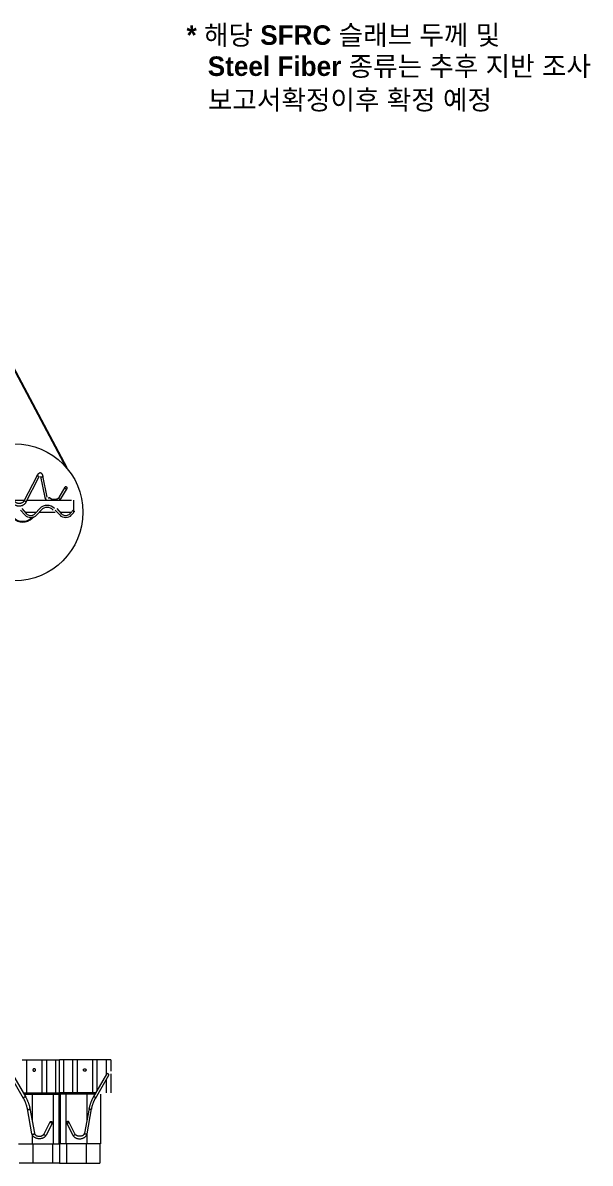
# Model space of a CAD drawing. Header units: millimetres. Extents: x 8743 to 322652, y 10189 to 229505.
# Drawn here: x 281943 to 322612, y 120414 to 202225 of the extents above; entities that cross this region are included whole.
import ezdxf

# ---------------------------------------------------------------- set-up
doc = ezdxf.new("R2010")
doc.units = ezdxf.units.MM
doc.header["$LTSCALE"] = 300
doc.header["$MEASUREMENT"] = 0
doc.layers.get('0').update_dxf_attribs({"color": 8, "linetype": 'CONTINUOUS'})
doc.layers.add('A-ANNO-TEXT1', color=7, linetype='CONTINUOUS')
doc.layers.add('LGA CG', color=8, linetype='CONTINUOUS', lineweight=20)
doc.styles.add('2020음성 1차', font='나눔고딕Bold.ttf')

msp = doc.modelspace()

# ---------------------------------------------------------------- linework, layer by layer
at = {"color": 7, "linetype": 'Continuous', "lineweight": 15}
for p, q in [((282941.1, 169712.9), (282009.3, 167900.9)), ((282163.7, 167821.5), (283095.5, 169633.5)), ((283209.9, 169679.9), (283524.4, 168164.3)), ((283694.4, 168199.5), (283379.9, 169715.2)), ((284965.5, 168908.4), (284527.1, 168161.4)), ((284676.8, 168073.6), (285115.2, 168820.6)), ((284970.2, 168915), (284960.6, 168896.2)), ((284960.6, 168896.2), (284960.6, 168873.5)), ((284960.6, 168873.5), (284970.2, 168849.7)), ((284988.3, 168927.8), (284970.2, 168915)), ((284970.2, 168849.7), (284988.3, 168827.8)), ((285012.6, 168932.9), (284988.3, 168927.8)), ((284988.3, 168827.8), (285012.6, 168810.2)), ((285040.3, 168929.8), (285012.6, 168932.9)), ((285012.6, 168810.2), (285040.3, 168799.2)), ((285068, 168918.8), (285040.3, 168929.8)), ((285040.3, 168799.2), (285068, 168796.1)), ((285092.4, 168901.2), (285068, 168918.8)), ((285068, 168796.1), (285092.4, 168801.2)), ((285110.4, 168879.3), (285092.4, 168901.2)), ((285092.4, 168801.2), (285110.4, 168814)), ((285120, 168855.5), (285110.4, 168879.3)), ((285110.4, 168814), (285120, 168832.8)), ((285120, 168832.8), (285120, 168855.5)), ((281330.8, 167980.2), (282050.1, 167980.2)), ((282245.3, 167980.2), (285443.5, 167980.2)), ((285601.3, 167311.6), (285601.3, 167980.2)), ((281764.2, 167272.3), (282085, 166923.2)), ((281870.7, 167370.2), (282191.5, 167021.1)), ((282107.8, 167112.2), (282914.4, 167112.2)), ((282830.7, 167021.1), (283151.5, 167370.2)), ((282937.2, 166923.2), (283258, 167272.3)), ((283110.9, 167112.2), (284257.3, 167112.2)), ((284268, 167272.3), (284588.8, 166923.2)), ((284374.5, 167370.2), (284695.3, 167021.1)), ((284611.6, 167112.2), (285418.2, 167112.2)), ((285334.4, 167021.1), (285601.3, 167311.6)), ((285440.9, 166923.2), (285601.3, 167097.8)), ((285601.3, 167097.8), (285601.3, 167311.6)), ((285601.3, 167216.2), (285645.6, 167174.7)), ((285601.3, 167136.9), (285606.1, 167132.5)), ((285645.6, 167174.7), (285606.1, 167132.5)), ((282581.7, 166724.6), (282601.5, 166743.2)), ((282621.2, 166682.4), (282720.6, 166775.4)), ((281884, 127840.7), (282213.4, 127840.7)), ((282213.4, 127840.7), (282213.4, 125464.3)), ((282213.4, 127840.7), (283307, 127840.7)), ((283307, 127840.7), (283307, 125464.3)), ((283307, 127840.7), (283636.4, 127840.7)), ((283636.4, 127840.7), (283636.4, 125464.3)), ((283636.4, 127840.7), (284292.5, 127840.7)), ((284292.5, 127840.7), (284292.5, 125464.3)), ((284292.5, 127840.7), (284566.6, 127840.7)), ((284566.6, 125464.3), (284566.6, 127840.7)), ((284576.3, 125464.3), (284576.3, 127840.7)), ((284850.3, 127840.7), (284576.3, 127840.7)), ((284850.3, 127840.7), (284850.3, 125464.3)), ((285506.5, 127840.7), (284850.3, 127840.7)), ((285506.5, 127840.7), (285506.5, 125464.3)), ((285835.9, 127840.7), (285506.5, 127840.7)), ((285835.9, 127840.7), (285835.9, 125464.3)), ((286929.5, 127840.7), (285835.9, 127840.7)), ((286929.5, 127840.7), (286929.5, 125464.3)), ((287258.8, 127840.7), (286929.5, 127840.7)), ((287915, 127840.7), (287258.8, 127840.7)), ((288244.4, 127840.7), (287915, 127840.7)), ((281197.2, 126812.2), (282153.9, 125151.7)), ((287945.6, 126812.2), (286989, 125151.7)), ((281999.4, 125062.7), (281042.8, 126723.2)), ((287143.4, 125062.7), (288100.1, 126723.2)), ((281973.8, 125464.3), (284566.6, 125464.3)), ((282025.1, 125375.2), (284566.6, 125375.2)), ((284118.1, 125375.2), (284118.1, 121810.6)), ((284530.8, 125375.2), (284530.8, 121810.6)), ((284576.3, 125375.2), (284530.8, 125375.2)), ((284566.6, 125464.3), (284566.6, 125375.2)), ((284566.6, 125375.2), (284612, 125375.2)), ((287169, 125464.3), (284576.3, 125464.3)), ((284576.3, 125464.3), (284576.3, 125375.2)), ((287117.7, 125375.2), (284576.3, 125375.2)), ((284612, 125375.2), (284612, 121810.6)), ((285024.8, 125375.2), (285024.8, 121810.6)), ((287514.5, 125375.2), (287514.5, 121810.6)), ((282595.8, 122529.5), (282273, 124305)), ((282448.3, 124336.9), (282771.2, 122561.4)), ((286694.5, 124336.9), (286371.7, 122561.4)), ((286547, 122529.5), (286869.9, 124305)), ((283461.3, 122510.8), (283911.3, 123385.9)), ((284069.8, 123304.3), (283619.8, 122429.3)), ((283908.7, 123379.1), (283918.6, 123395.4)), ((283908.7, 123358.7), (283908.7, 123379.1)), ((283918.6, 123336.7), (283908.7, 123358.7)), ((283918.6, 123395.4), (283937.2, 123405.6)), ((283937.2, 123315.7), (283918.6, 123336.7)), ((283937.2, 123405.6), (283962.2, 123408.6)), ((283962.2, 123298.2), (283937.2, 123315.7)), ((283962.2, 123408.6), (283990.6, 123403.8)), ((283990.6, 123286.4), (283962.2, 123298.2)), ((283990.6, 123403.8), (284019, 123392)), ((284019, 123281.6), (283990.6, 123286.4)), ((284019, 123392), (284044, 123374.6)), ((284044, 123284.6), (284019, 123281.6)), ((284044, 123374.6), (284062.6, 123353.5)), ((284062.6, 123294.8), (284044, 123284.6)), ((284062.6, 123353.5), (284072.4, 123331.5)), ((284072.4, 123311.1), (284062.6, 123294.8)), ((284072.4, 123331.5), (284072.4, 123311.1)), ((285080.3, 123353.5), (285070.4, 123331.5)), ((285070.4, 123331.5), (285070.4, 123311.1)), ((285070.4, 123311.1), (285080.3, 123294.8)), ((285073, 123304.3), (285523, 122429.3)), ((285098.8, 123374.6), (285080.3, 123353.5)), ((285080.3, 123294.8), (285098.8, 123284.6)), ((285123.8, 123392), (285098.8, 123374.6)), ((285098.8, 123284.6), (285123.8, 123281.6)), ((285152.3, 123403.8), (285123.8, 123392)), ((285123.8, 123281.6), (285152.3, 123286.4)), ((285180.7, 123408.6), (285152.3, 123403.8)), ((285152.3, 123286.4), (285180.7, 123298.2)), ((285205.7, 123405.6), (285180.7, 123408.6)), ((285180.7, 123298.2), (285205.7, 123315.7)), ((285224.2, 123395.4), (285205.7, 123405.6)), ((285205.7, 123315.7), (285224.2, 123336.7)), ((285234.1, 123379.1), (285224.2, 123395.4)), ((285224.2, 123336.7), (285234.1, 123358.7)), ((285681.5, 122510.8), (285231.5, 123385.9)), ((285234.1, 123358.7), (285234.1, 123379.1)), ((281628.4, 121810.6), (282616.3, 121810.6)), ((282616.3, 121810.6), (284118.1, 121810.6)), ((284118.1, 121810.6), (284612, 121810.6)), ((285024.8, 121810.6), (284530.8, 121810.6)), ((284571.4, 121810.6), (284571.4, 120414.4)), ((284571.4, 121810.6), (284571.4, 120414.4)), ((286526.6, 121810.6), (285024.8, 121810.6)), ((287514.5, 121810.6), (286526.6, 121810.6)), ((282656.8, 120414.4), (281669, 120414.4)), ((284077.5, 120414.4), (282656.8, 120414.4)), ((284571.4, 120414.4), (284077.5, 120414.4)), ((284571.4, 120414.4), (285065.4, 120414.4)), ((285065.4, 120414.4), (286486, 120414.4)), ((286486, 120414.4), (287473.9, 120414.4))]:
    msp.add_line(p, q, dxfattribs=at)
at = {"color": 8, "linetype": 'Continuous', "lineweight": 15}
for p, q in [((282941.1, 169712.9), (282944.8, 169718.6)), ((282944.8, 169718.6), (282960.9, 169730.4)), ((282960.9, 169730.4), (282984, 169735.4)), ((282984, 169735.4), (283011.1, 169732.8)), ((283011.1, 169732.8), (283039.2, 169723.1)), ((283039.2, 169723.1), (283064.7, 169707.3)), ((283064.7, 169707.3), (283084.6, 169687.4)), ((283084.6, 169687.4), (283096.6, 169665.8)), ((283099, 169645.1), (283095.5, 169633.5)), ((283096.6, 169665.8), (283099, 169645.1)), ((283320.4, 169637.5), (283290.7, 169632)), ((283346.9, 169650.3), (283320.4, 169637.5)), ((283367.2, 169668.7), (283346.9, 169650.3)), ((283378.8, 169690.7), (283367.2, 169668.7)), ((283380.2, 169713.5), (283378.8, 169690.7)), ((283379.9, 169715.2), (283380.2, 169713.5)), ((282009.5, 167901.2), (282013, 167906.6)), ((282013, 167906.6), (282029.1, 167918.4)), ((282029.1, 167918.4), (282052.2, 167923.3)), ((282052.2, 167923.3), (282079.3, 167920.8)), ((282079.3, 167920.8), (282107.4, 167911)), ((282107.4, 167911), (282132.9, 167895.3)), ((282132.9, 167895.3), (282152.8, 167875.4)), ((282152.8, 167875.4), (282164.7, 167853.8)), ((282167.2, 167833.1), (282163.7, 167821.4)), ((282164.7, 167853.8), (282167.2, 167833.1)), ((283792.6, 168121.9), (283763, 168116.3)), ((283819.2, 168134.6), (283792.6, 168121.9)), ((283839.5, 168153.1), (283819.2, 168134.6)), ((283851.1, 168175), (283839.5, 168153.1)), ((283852.5, 168197.8), (283851.1, 168175)), ((283852.2, 168199.5), (283852.5, 168197.8)), ((284527.1, 168161.4), (284521.7, 168146.2)), ((284521.7, 168146.2), (284523, 168123.2)), ((284523, 168123.2), (284533.9, 168099.5)), ((284533.9, 168099.5), (284553, 168078)), ((284553, 168078), (284578, 168061.2)), ((284578, 168061.2), (284605.9, 168051.3)), ((287258.8, 127840.7), (287258.8, 125620.1)), ((287915, 127840.7), (287915, 126759)), ((288244.4, 127840.7), (288244.4, 127020.9)), ((287954.7, 126823.3), (287945.6, 126812.2)), ((287975.2, 126834.3), (287954.7, 126823.3)), ((288001.4, 126837.4), (287975.2, 126834.3)), ((288030.2, 126832), (288001.4, 126837.4)), ((288058.1, 126818.9), (288030.2, 126832)), ((288081.7, 126799.6), (288058.1, 126818.9)), ((288244.4, 126833.3), (288244.4, 125464.3)), ((287915, 126402), (287915, 125464.3)), ((288098.3, 126776.4), (288081.7, 126799.6)), ((288105.7, 126752.2), (288098.3, 126776.4)), ((288100.1, 126723.2), (288103.2, 126729.9)), ((288103.2, 126729.9), (288105.7, 126752.2)), ((282041.4, 125158.4), (282069.3, 125171.6)), ((282069.3, 125171.6), (282098.1, 125176.9)), ((282098.1, 125176.9), (282124.3, 125173.9)), ((282124.3, 125173.9), (282144.8, 125162.8)), ((282616.3, 125375.2), (282616.3, 123413.4)), ((286526.6, 125375.2), (286526.6, 123413.4)), ((287018.5, 125173.9), (286998.1, 125162.8)), ((287044.7, 125176.9), (287018.5, 125173.9)), ((287073.5, 125171.6), (287044.7, 125176.9)), ((287101.4, 125158.4), (287073.5, 125171.6)), ((281993.8, 125091.8), (282001.2, 125116)), ((281996.3, 125069.4), (281993.8, 125091.8)), ((281999.5, 125062.7), (281996.3, 125069.4)), ((282001.2, 125116), (282017.8, 125139.1)), ((282017.8, 125139.1), (282041.4, 125158.4)), ((282144.8, 125162.8), (282153.9, 125151.7)), ((286998.1, 125162.8), (286988.9, 125151.7)), ((287125.1, 125139.1), (287101.4, 125158.4)), ((287141.6, 125116), (287125.1, 125139.1)), ((287149.1, 125091.8), (287141.6, 125116)), ((287143.4, 125062.7), (287146.5, 125069.4)), ((287146.5, 125069.4), (287149.1, 125091.8)), ((282273, 124305.1), (282274.5, 124299.1)), ((282274.5, 124299.1), (282286.4, 124281.6)), ((282286.4, 124281.6), (282307.2, 124268.7)), ((282307.2, 124268.7), (282334.5, 124262.2)), ((282334.5, 124262.2), (282364.9, 124262.8)), ((282364.9, 124262.8), (282394.8, 124270.3)), ((282394.8, 124270.3), (282420.6, 124284)), ((282420.6, 124284), (282439.2, 124302.2)), ((282439.2, 124302.2), (282448.2, 124322.6)), ((282448.2, 124322.6), (282448.3, 124336.9)), ((286694.6, 124322.6), (286694.5, 124336.9)), ((286703.7, 124302.2), (286694.6, 124322.6)), ((286722.2, 124284), (286703.7, 124302.2)), ((286748, 124270.3), (286722.2, 124284)), ((286777.9, 124262.8), (286748, 124270.3)), ((286808.3, 124262.2), (286777.9, 124262.8)), ((286835.6, 124268.7), (286808.3, 124262.2)), ((286856.4, 124281.6), (286835.6, 124268.7)), ((286868.3, 124299.1), (286856.4, 124281.6)), ((286869.9, 124305.1), (286868.3, 124299.1)), ((282595.8, 122529.5), (282597.4, 122523.6)), ((282597.4, 122523.6), (282609.3, 122506.1)), ((282609.3, 122506.1), (282630.1, 122493.2)), ((282616.3, 122462.4), (282616.3, 121810.6)), ((282630.1, 122493.2), (282657.4, 122486.7)), ((282657.4, 122486.7), (282687.8, 122487.3)), ((282687.8, 122487.3), (282717.7, 122494.8)), ((282717.7, 122494.8), (282743.5, 122508.5)), ((282743.5, 122508.5), (282762, 122526.7)), ((282762, 122526.7), (282771.1, 122547.1)), ((282771.1, 122547.1), (282771.2, 122561.4)), ((283458.1, 122486.6), (283459.5, 122506.6)), ((283466.6, 122464.6), (283458.1, 122486.6)), ((283459.5, 122506.6), (283461.3, 122510.8)), ((283484.1, 122443.3), (283466.6, 122464.6)), ((283508.4, 122425.2), (283484.1, 122443.3)), ((283536.5, 122412.5), (283508.4, 122425.2)), ((283565.1, 122406.7), (283536.5, 122412.5)), ((283590.8, 122408.6), (283565.1, 122406.7)), ((283610.4, 122417.9), (283590.8, 122408.6)), ((283619.8, 122429.3), (283610.4, 122417.9)), ((285523, 122429.3), (285532.4, 122417.9)), ((285532.4, 122417.9), (285552, 122408.6)), ((285552, 122408.6), (285577.7, 122406.7)), ((285577.7, 122406.7), (285606.3, 122412.5)), ((285606.3, 122412.5), (285634.5, 122425.2)), ((285634.5, 122425.2), (285658.7, 122443.3)), ((285658.7, 122443.3), (285676.2, 122464.6)), ((285676.2, 122464.6), (285684.8, 122486.6)), ((285683.4, 122506.6), (285681.5, 122510.8)), ((285684.8, 122486.6), (285683.4, 122506.6)), ((286371.7, 122547.1), (286371.7, 122561.4)), ((286380.8, 122526.7), (286371.7, 122547.1)), ((286399.4, 122508.5), (286380.8, 122526.7)), ((286425.2, 122494.8), (286399.4, 122508.5)), ((286455.1, 122487.3), (286425.2, 122494.8)), ((286485.5, 122486.7), (286455.1, 122487.3)), ((286512.7, 122493.2), (286485.5, 122486.7)), ((286533.6, 122506.1), (286512.7, 122493.2)), ((286526.6, 122462.4), (286526.6, 121810.6)), ((286545.4, 122523.6), (286533.6, 122506.1)), ((286547, 122529.5), (286545.4, 122523.6)), ((282656.8, 121810.6), (282656.8, 120414.4)), ((284077.5, 121810.6), (284077.5, 120414.4)), ((285065.4, 121810.6), (285065.4, 120414.4)), ((286486, 121810.6), (286486, 120414.4)), ((287473.9, 121810.6), (287473.9, 120414.4))]:
    msp.add_line(p, q, dxfattribs=at)
at = {"color": 7, "linetype": 'Continuous', "lineweight": 0}
msp.add_circle((281338.1, 167112.2), 4914.4, dxfattribs=at)
at = {"color": 8, "linetype": 'Continuous', "lineweight": 15}
for centre, radius, start, end in [((283278.7, 169703.8), 72.9, 199.458102, 279.523661), ((283593.1, 168188.1), 72.7, 199.089187, 279.557627), ((284626.6, 168109.4), 61.7, 250.363929, 324.497037)]:
    msp.add_arc(centre, radius, start, end, dxfattribs=at)
at = {"color": 7, "linetype": 'Continuous', "lineweight": 15}
for centre, radius, start, end in [((282511.1, 167314.8), 578.7, 222.582222, 317.417778), ((282511.1, 167314.8), 434, 222.582222, 317.417778), ((283684.1, 166880.8), 723.3, 42.582222, 137.417778), ((283684.1, 166880.8), 578.7, 42.582222, 137.417778), ((285014.9, 167314.8), 578.7, 222.582222, 317.417778), ((285014.9, 167314.8), 434, 222.582222, 317.417778), ((281929.3, 167421.8), 1012.7, 226.904808, 313.095192), ((281929.3, 167421.8), 954.8, 226.904808, 313.095192)]:
    msp.add_arc(centre, radius, start, end, dxfattribs=at)
for points, knots in [([(283379.9, 169715.2), (283377.8, 169724.9), (283371.3, 169753.9), (283357.4, 169796.2), (283336.7, 169839.1), (283312.4, 169873.3), (283284.6, 169899.7), (283253.4, 169918.8), (283218.6, 169930.2), (283182, 169932.9), (283145.6, 169926.9), (283110.9, 169913.3), (283077.2, 169892.2), (283043.4, 169862.8), (283009.5, 169824.1), (282977, 169777.6), (282954.5, 169738.6), (282943.1, 169716.7), (282941.1, 169712.9)], [0, 0, 0, 0, 0.0411323, 0.1236437, 0.199311, 0.2670694, 0.3278427, 0.3845252, 0.4395398, 0.4976362, 0.5547997, 0.6136964, 0.6774725, 0.7486829, 0.8272871, 0.9091102, 0.9843949, 1, 1, 1, 1]), ([(281166.2, 167916.3), (281168.5, 167905.4), (281174.9, 167876.5), (281192.6, 167831.1), (281220.8, 167781.7), (281257.1, 167735.8), (281300.9, 167693.9), (281351.5, 167657), (281408.1, 167625.5), (281469.6, 167600.3), (281534.9, 167581.6), (281602.9, 167570), (281672.2, 167565.4), (281741.8, 167568.1), (281810.5, 167578), (281876.9, 167595), (281940.1, 167618.9), (281998.9, 167649.4), (282052.1, 167686), (282098.5, 167728.3), (282136.5, 167773.5), (282155, 167806.1), (282163.7, 167821.5)], [0, 0, 0, 0, 0.02986699, 0.07888968, 0.12816306, 0.17797254, 0.22837867, 0.27932239, 0.33067153, 0.38228014, 0.43403088, 0.48584573, 0.53769963, 0.58959985, 0.6415639, 0.69360886, 0.74574713, 0.79796442, 0.85018328, 0.90227318, 0.95404582, 1, 1, 1, 1]), ([(282009.3, 167900.9), (282006.4, 167895.6), (281997.2, 167878.9), (281975.9, 167851.6), (281942.4, 167820.9), (281902.2, 167794.2), (281856.3, 167772.1), (281805.8, 167755.2), (281752, 167744.2), (281696.3, 167739.3), (281640.3, 167740.8), (281585.4, 167748.5), (281533.2, 167762.2), (281485, 167781.4), (281442.2, 167805.3), (281405.8, 167833), (281376.4, 167863.6), (281354.5, 167896.2), (281342.1, 167924.6), (281338.2, 167942.1), (281336.8, 167948.3)], [0, 0, 0, 0, 0.0284304, 0.0897932, 0.1497513, 0.2086645, 0.267138, 0.3254785, 0.3837811, 0.442093, 0.500396, 0.5586349, 0.6167392, 0.6746777, 0.7324755, 0.7902294, 0.8481542, 0.9067074, 0.9666492, 1, 1, 1, 1]), ([(283524.4, 168164.3), (283526.9, 168154), (283533.4, 168127.3), (283551.4, 168085.7), (283579.9, 168041.2), (283609.8, 168005.7), (283632.5, 167986.9), (283640.5, 167980.2)], [0, 0, 0, 0, 0.1483309, 0.38431, 0.6227431, 0.8660534, 1, 1, 1, 1]), ([(284527.1, 168161.4), (284524.4, 168157.1), (284516, 168143.6), (284495.9, 168120.9), (284464, 168094.8), (284425.1, 168071.5), (284380.2, 168051.9), (284330.5, 168036.5), (284277, 168026.1), (284221.3, 168021), (284164.9, 168021.4), (284109.4, 168027.3), (284056.3, 168038.5), (284007.2, 168054.5), (283963.5, 168074.6), (283926.1, 168097.9), (283896, 168123.4), (283873.6, 168149.8), (283858.7, 168175.6), (283854.3, 168191.7), (283852.2, 168199.5)], [0, 0, 0, 0, 0.02833097, 0.08789822, 0.14586152, 0.20302728, 0.26007173, 0.31722757, 0.37459568, 0.43214694, 0.48979177, 0.54741259, 0.60485032, 0.66199698, 0.71878168, 0.7752164, 0.83147847, 0.88789043, 0.94527093, 1, 1, 1, 1]), ([(284596, 167980.2), (284602.4, 167985.4), (284624.5, 168003.1), (284651.7, 168034.6), (284669.4, 168062.1), (284676.8, 168073.6)], [0, 0, 0, 0, 0.1907819, 0.6611266, 1, 1, 1, 1]), ([(282760.2, 127191.6), (282770.7, 127190.6), (282791.6, 127188.6), (282819.5, 127172.6), (282840.9, 127149), (282853.1, 127119.4), (282854.9, 127087.4), (282846.1, 127056.8), (282827.8, 127030.8), (282801.8, 127012.2), (282771, 127003.3), (282739.1, 127005.1), (282709.7, 127017.2), (282685.8, 127038.3), (282670.3, 127066.3), (282664.8, 127097.8), (282670.1, 127129.3), (282685.4, 127157.2), (282709.1, 127178.5), (282735.5, 127190), (282753.1, 127191.2), (282760.2, 127191.6)], [0, 0, 0, 0, 0.05340329, 0.10678679, 0.16044123, 0.21427287, 0.2678177, 0.3210569, 0.37444249, 0.42820408, 0.48198322, 0.53539566, 0.58863963, 0.64215275, 0.69598007, 0.74965871, 0.80296089, 0.85624509, 0.90989754, 0.9637327, 1, 1, 1, 1]), ([(286382.7, 127191.6), (286372.2, 127190.6), (286351.2, 127188.6), (286323.3, 127172.6), (286302, 127149), (286289.7, 127119.4), (286287.9, 127087.4), (286296.7, 127056.8), (286315.1, 127030.8), (286341.1, 127012.2), (286371.8, 127003.3), (286403.7, 127005.1), (286433.1, 127017.2), (286457, 127038.3), (286472.6, 127066.3), (286478, 127097.8), (286472.7, 127129.3), (286457.4, 127157.2), (286433.8, 127178.5), (286407.4, 127190), (286389.7, 127191.2), (286382.7, 127191.6)], [0, 0, 0, 0, 0.05340329, 0.10678679, 0.16044123, 0.21427287, 0.2678177, 0.3210569, 0.37444249, 0.42820408, 0.48198322, 0.53539566, 0.58863963, 0.64215275, 0.69598007, 0.74965871, 0.80296089, 0.85624509, 0.90989754, 0.9637327, 1, 1, 1, 1]), ([(282273, 124305), (282271.2, 124314.5), (282266.1, 124341.5), (282255.3, 124390.4), (282239.7, 124452.5), (282221.3, 124518.3), (282200.3, 124586.5), (282177.2, 124655.9), (282152.4, 124725.3), (282126.2, 124793.5), (282099.2, 124859.2), (282071.8, 124921.2), (282044.6, 124978.4), (282020.3, 125025.8), (282005.6, 125051.8), (281999.4, 125062.7)], [0, 0, 0, 0, 0.0428823, 0.1229558, 0.203781, 0.2852698, 0.3671769, 0.4493304, 0.5316072, 0.6138966, 0.6960761, 0.7780292, 0.8596115, 0.9406189, 1, 1, 1, 1]), ([(282153.9, 125151.7), (282159, 125142.7), (282174, 125116.3), (282199.2, 125067.8), (282229.3, 125005.3), (282259, 124938.8), (282287.9, 124869.2), (282315.8, 124797.3), (282342.2, 124724.2), (282366.9, 124650.7), (282389.5, 124577.9), (282409.7, 124506.8), (282427.1, 124438.3), (282439.9, 124381.7), (282446, 124349.2), (282448.3, 124336.9)], [0, 0, 0, 0, 0.0433734, 0.1277285, 0.2110628, 0.2936687, 0.3758412, 0.457764, 0.5395626, 0.6213387, 0.7031658, 0.7851285, 0.8673529, 0.9500046, 1, 1, 1, 1]), ([(286989, 125151.7), (286983.9, 125142.7), (286968.9, 125116.3), (286943.6, 125067.8), (286913.5, 125005.3), (286883.9, 124938.8), (286854.9, 124869.2), (286827.1, 124797.3), (286800.6, 124724.2), (286775.9, 124650.7), (286753.3, 124577.9), (286733.1, 124506.8), (286715.7, 124438.3), (286703, 124381.7), (286696.8, 124349.2), (286694.5, 124336.9)], [0, 0, 0, 0, 0.0433734, 0.1277285, 0.2110628, 0.2936687, 0.3758412, 0.457764, 0.5395626, 0.6213387, 0.7031658, 0.7851285, 0.8673529, 0.9500046, 1, 1, 1, 1]), ([(286869.9, 124305), (286871.6, 124314.5), (286876.7, 124341.5), (286887.5, 124390.4), (286903.1, 124452.5), (286921.6, 124518.3), (286942.5, 124586.5), (286965.6, 124655.9), (286990.5, 124725.3), (287016.6, 124793.5), (287043.7, 124859.2), (287071.1, 124921.2), (287098.3, 124978.4), (287122.6, 125025.8), (287137.2, 125051.8), (287143.4, 125062.7)], [0, 0, 0, 0, 0.0428823, 0.1229558, 0.203781, 0.2852698, 0.3671769, 0.4493304, 0.5316072, 0.6138966, 0.6960761, 0.7780292, 0.8596115, 0.9406189, 1, 1, 1, 1]), ([(283619.8, 122429.3), (283614.2, 122419), (283599.1, 122391.5), (283567.6, 122349.8), (283524, 122305.6), (283473.2, 122266.5), (283416.1, 122233), (283353.8, 122205.7), (283287.3, 122185.2), (283218, 122171.8), (283146.9, 122165.8), (283075.4, 122167.2), (283004.7, 122176.1), (282936, 122192.4), (282870.4, 122215.9), (282809.2, 122246.2), (282753.6, 122283), (282704.5, 122325.6), (282663.2, 122373.4), (282630.6, 122425.2), (282607.6, 122477.6), (282599.5, 122513.1), (282595.8, 122529.5)], [0, 0, 0, 0, 0.02954445, 0.07945198, 0.12973223, 0.1805498, 0.2317903, 0.28331085, 0.33499447, 0.38675637, 0.4385669, 0.49042182, 0.54233741, 0.59432481, 0.64640131, 0.69855632, 0.75071991, 0.80277833, 0.85455563, 0.90585874, 0.95652603, 1, 1, 1, 1]), ([(282771.2, 122561.4), (282772.4, 122555.9), (282776.2, 122537.7), (282789, 122507.1), (282813.3, 122471), (282845.7, 122437.9), (282885.1, 122408.8), (282930.6, 122384.3), (282981.1, 122365.1), (283035.5, 122351.9), (283092.2, 122344.9), (283149.8, 122344.4), (283206.7, 122350.5), (283261.2, 122362.9), (283312.1, 122381.1), (283357.8, 122404.5), (283397.3, 122432.1), (283429.7, 122463.1), (283449.9, 122489.9), (283458.7, 122506), (283461.3, 122510.8)], [0, 0, 0, 0, 0.0283058, 0.0935572, 0.1564808, 0.2170588, 0.2763225, 0.3349792, 0.3934177, 0.4517918, 0.5101506, 0.5685062, 0.6268221, 0.6850155, 0.7430612, 0.8009642, 0.8588012, 0.9167433, 0.9751636, 1, 1, 1, 1]), ([(285523, 122429.3), (285528.7, 122419), (285543.8, 122391.5), (285575.3, 122349.8), (285618.9, 122305.6), (285669.7, 122266.5), (285726.7, 122233), (285789.1, 122205.7), (285855.5, 122185.2), (285924.9, 122171.8), (285995.9, 122165.8), (286067.4, 122167.2), (286138.1, 122176.1), (286206.9, 122192.4), (286272.4, 122215.9), (286333.6, 122246.2), (286389.3, 122283), (286438.3, 122325.6), (286479.7, 122373.4), (286512.3, 122425.2), (286535.3, 122477.6), (286543.3, 122513.1), (286547, 122529.5)], [0, 0, 0, 0, 0.02954445, 0.07945198, 0.12973223, 0.1805498, 0.2317903, 0.28331085, 0.33499447, 0.38675637, 0.4385669, 0.49042182, 0.54233741, 0.59432481, 0.64640131, 0.69855632, 0.75071991, 0.80277833, 0.85455563, 0.90585874, 0.95652603, 1, 1, 1, 1]), ([(286371.7, 122561.4), (286370.5, 122555.9), (286366.6, 122537.7), (286353.9, 122507.1), (286329.5, 122471), (286297.1, 122437.9), (286257.7, 122408.8), (286212.2, 122384.3), (286161.7, 122365.1), (286107.3, 122351.9), (286050.6, 122344.9), (285993, 122344.4), (285936.2, 122350.5), (285881.6, 122362.9), (285830.8, 122381.1), (285785.1, 122404.5), (285745.5, 122432.1), (285713.2, 122463.1), (285692.9, 122489.9), (285684.2, 122506), (285681.5, 122510.8)], [0, 0, 0, 0, 0.0283058, 0.0935572, 0.1564808, 0.2170588, 0.2763225, 0.3349792, 0.3934177, 0.4517918, 0.5101506, 0.5685062, 0.6268221, 0.6850155, 0.7430612, 0.8009642, 0.8588012, 0.9167433, 0.9751636, 1, 1, 1, 1])]:
    msp.add_open_spline(points, degree=3, knots=knots, dxfattribs=at)
at = {"layer": 'LGA CG', "color": 0, "lineweight": -3}
msp.add_line((285088.7, 170287.9), (269422.8, 199835), dxfattribs=at)

# ---------------------------------------------------------------- texts
at = {"layer": 'A-ANNO-TEXT1', "style": '2020음성 1차'}
for s, p in [('* 해당 SFRC 슬래브 두께 및 ', (293679, 200645.8)), ('Steel Fiber 종류는 추후 지반 조사', (295200, 198412.8)), ('보고서확정이후 확정 예정 ', (295209, 195998.8))]:
    msp.add_text(s, height=1400, dxfattribs=at).set_placement(p)

doc.saveas('drawing.dxf')
